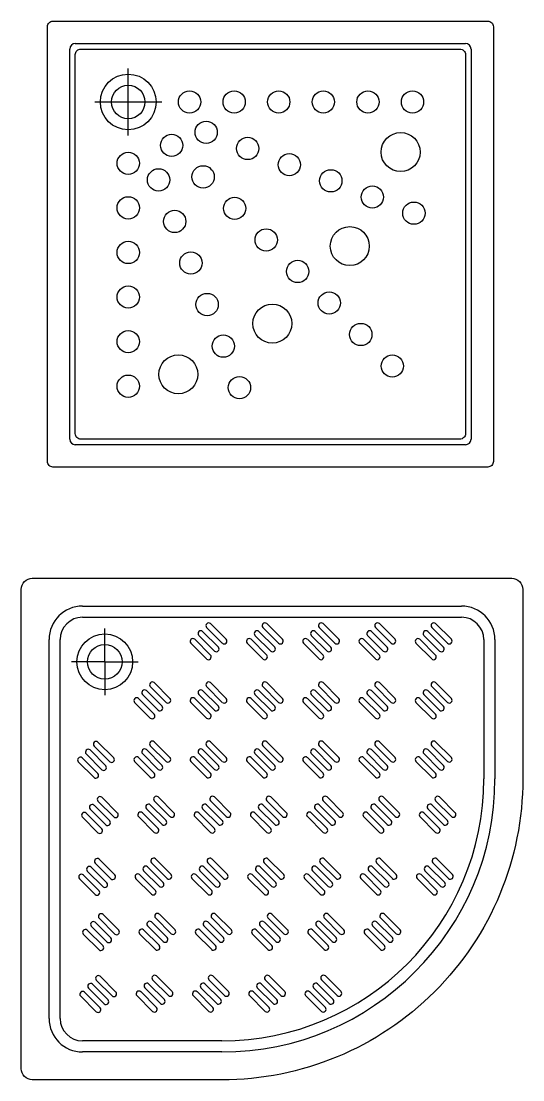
# Model space of a CAD drawing. Header units: millimetres. Extents: x 4.57 to 13.56, y 2.92 to 9.59.
# Drawn here: x 9.286 to 10.186, y 2.928 to 4.828 of the extents above; entities that cross this region are included whole.
import ezdxf

# ---------------------------------------------------------------- set-up
doc = ezdxf.new("R2010")
doc.units = ezdxf.units.MM

msp = doc.modelspace()

# ---------------------------------------------------------------- linework, layer by layer
at = {"color": 18, "true_color": 0x000000}
for p, q in [((9.3833, 4.7877), (10.0833, 4.7877)), ((9.3733, 4.0777), (9.3733, 4.7777)), ((10.0933, 4.7777), (10.0933, 4.0777)), ((9.4783, 4.6227), (9.4783, 4.7427)), ((9.4183, 4.6827), (9.5383, 4.6827)), ((10.0833, 4.0677), (9.3833, 4.0677)), ((9.3962, 3.7782), (10.0762, 3.7782)), ((9.3962, 3.7582), (10.0762, 3.7582)), ((9.6542, 3.7186), (9.6259, 3.7469)), ((9.7552, 3.7186), (9.7269, 3.7469)), ((9.8561, 3.7186), (9.8279, 3.7469)), ((9.9571, 3.7186), (9.9288, 3.7469)), ((10.0581, 3.7186), (10.0298, 3.7469)), ((9.4362, 3.6782), (9.4362, 3.7382)), ((9.6047, 3.7257), (9.633, 3.6974)), ((9.6401, 3.7045), (9.6118, 3.7328)), ((9.6188, 3.7399), (9.6471, 3.7116)), ((9.7057, 3.7257), (9.734, 3.6974)), ((9.741, 3.7045), (9.7127, 3.7328)), ((9.7198, 3.7399), (9.7481, 3.7116)), ((9.8066, 3.7257), (9.8349, 3.6974)), ((9.842, 3.7045), (9.8137, 3.7328)), ((9.8208, 3.7399), (9.8491, 3.7116)), ((9.9076, 3.7257), (9.9359, 3.6974)), ((9.943, 3.7045), (9.9147, 3.7328)), ((9.9218, 3.7399), (9.95, 3.7116)), ((10.0086, 3.7257), (10.0369, 3.6974)), ((10.0439, 3.7045), (10.0157, 3.7328)), ((10.0227, 3.7399), (10.051, 3.7116)), ((9.3362, 3.0382), (9.3362, 3.7182)), ((9.3562, 3.0382), (9.3562, 3.7182)), ((9.5906, 3.7116), (9.6188, 3.6833)), ((9.6259, 3.6904), (9.5976, 3.7186)), ((9.6915, 3.7116), (9.7198, 3.6833)), ((9.7269, 3.6904), (9.6986, 3.7186)), ((9.7925, 3.7116), (9.8208, 3.6833)), ((9.8279, 3.6904), (9.7996, 3.7186)), ((9.8935, 3.7116), (9.9218, 3.6833)), ((9.9288, 3.6904), (9.9005, 3.7186)), ((9.9944, 3.7116), (10.0227, 3.6833)), ((10.0298, 3.6904), (10.0015, 3.7186)), ((10.1162, 3.7182), (10.1162, 3.4682)), ((10.1362, 3.7182), (10.1362, 3.4682)), ((9.4362, 3.6782), (9.3762, 3.6782)), ((9.4362, 3.6782), (9.4962, 3.6782)), ((9.4362, 3.6782), (9.4362, 3.6182)), ((9.5179, 3.6338), (9.5462, 3.6055)), ((9.5532, 3.6126), (9.5249, 3.6409)), ((9.6188, 3.6338), (9.6471, 3.6055)), ((9.6542, 3.6126), (9.6259, 3.6409)), ((9.7198, 3.6338), (9.7481, 3.6055)), ((9.7552, 3.6126), (9.7269, 3.6409)), ((9.8208, 3.6338), (9.8491, 3.6055)), ((9.8561, 3.6126), (9.8279, 3.6409)), ((9.9218, 3.6338), (9.95, 3.6055)), ((9.9571, 3.6126), (9.9288, 3.6409)), ((10.0227, 3.6338), (10.051, 3.6055)), ((10.0581, 3.6126), (10.0298, 3.6409)), ((9.5249, 3.5843), (9.4967, 3.6126)), ((9.5037, 3.6196), (9.532, 3.5914)), ((9.5391, 3.5984), (9.5108, 3.6267)), ((9.6259, 3.5843), (9.5976, 3.6126)), ((9.6047, 3.6196), (9.633, 3.5914)), ((9.6401, 3.5984), (9.6118, 3.6267)), ((9.7269, 3.5843), (9.6986, 3.6126)), ((9.7057, 3.6196), (9.734, 3.5914)), ((9.741, 3.5984), (9.7127, 3.6267)), ((9.8279, 3.5843), (9.7996, 3.6126)), ((9.8066, 3.6196), (9.8349, 3.5914)), ((9.842, 3.5984), (9.8137, 3.6267)), ((9.9288, 3.5843), (9.9005, 3.6126)), ((9.9076, 3.6196), (9.9359, 3.5914)), ((9.943, 3.5984), (9.9147, 3.6267)), ((10.0298, 3.5843), (10.0015, 3.6126)), ((10.0086, 3.6196), (10.0369, 3.5914)), ((10.0439, 3.5984), (10.0157, 3.6267)), ((9.4896, 3.6055), (9.5179, 3.5772)), ((9.5906, 3.6055), (9.6188, 3.5772)), ((9.6915, 3.6055), (9.7198, 3.5772)), ((9.7925, 3.6055), (9.8208, 3.5772)), ((9.8935, 3.6055), (9.9218, 3.5772)), ((9.9944, 3.6055), (10.0227, 3.5772)), ((9.4522, 3.5059), (9.4239, 3.5342)), ((9.5532, 3.5065), (9.5249, 3.5348)), ((9.6542, 3.5065), (9.6259, 3.5348)), ((9.7552, 3.5065), (9.7269, 3.5348)), ((9.8561, 3.5065), (9.8279, 3.5348)), ((9.9571, 3.5065), (9.9288, 3.5348)), ((10.0581, 3.5065), (10.0298, 3.5348)), ((9.4381, 3.4918), (9.4098, 3.5201)), ((9.4169, 3.5271), (9.4451, 3.4988)), ((9.5391, 3.4924), (9.5108, 3.5207)), ((9.5179, 3.5277), (9.5462, 3.4994)), ((9.6401, 3.4924), (9.6118, 3.5207)), ((9.6188, 3.5277), (9.6471, 3.4994)), ((9.741, 3.4924), (9.7127, 3.5207)), ((9.7198, 3.5277), (9.7481, 3.4994)), ((9.842, 3.4924), (9.8137, 3.5207)), ((9.8208, 3.5277), (9.8491, 3.4994)), ((9.943, 3.4924), (9.9147, 3.5207)), ((9.9218, 3.5277), (9.95, 3.4994)), ((10.0439, 3.4924), (10.0157, 3.5207)), ((10.0227, 3.5277), (10.051, 3.4994)), ((9.3886, 3.4988), (9.4169, 3.4706)), ((9.4239, 3.4776), (9.3957, 3.5059)), ((9.4027, 3.513), (9.431, 3.4847)), ((9.4896, 3.4994), (9.5179, 3.4712)), ((9.5249, 3.4782), (9.4967, 3.5065)), ((9.5037, 3.5136), (9.532, 3.4853)), ((9.5906, 3.4994), (9.6188, 3.4712)), ((9.6259, 3.4782), (9.5976, 3.5065)), ((9.6047, 3.5136), (9.633, 3.4853)), ((9.6915, 3.4994), (9.7198, 3.4712)), ((9.7269, 3.4782), (9.6986, 3.5065)), ((9.7057, 3.5136), (9.734, 3.4853)), ((9.7925, 3.4994), (9.8208, 3.4712)), ((9.8279, 3.4782), (9.7996, 3.5065)), ((9.8066, 3.5136), (9.8349, 3.4853)), ((9.8935, 3.4994), (9.9218, 3.4712)), ((9.9288, 3.4782), (9.9005, 3.5065)), ((9.9076, 3.5136), (9.9359, 3.4853)), ((9.9944, 3.4994), (10.0227, 3.4712)), ((10.0298, 3.4782), (10.0015, 3.5065)), ((10.0086, 3.5136), (10.0369, 3.4853)), ((9.4451, 3.3928), (9.4169, 3.4211)), ((9.4239, 3.4281), (9.4522, 3.3998)), ((9.4593, 3.4069), (9.431, 3.4352)), ((9.5462, 3.3934), (9.5179, 3.4217)), ((9.5249, 3.4287), (9.5532, 3.4004)), ((9.5603, 3.4075), (9.532, 3.4358)), ((9.6471, 3.3934), (9.6188, 3.4217)), ((9.6259, 3.4287), (9.6542, 3.4004)), ((9.6613, 3.4075), (9.633, 3.4358)), ((9.7481, 3.3934), (9.7198, 3.4217)), ((9.7269, 3.4287), (9.7552, 3.4004)), ((9.7622, 3.4075), (9.734, 3.4358)), ((9.8491, 3.3934), (9.8208, 3.4217)), ((9.8279, 3.4287), (9.8561, 3.4004)), ((9.8632, 3.4075), (9.8349, 3.4358)), ((9.95, 3.3934), (9.9218, 3.4217)), ((9.9288, 3.4287), (9.9571, 3.4004)), ((9.9642, 3.4075), (9.9359, 3.4358)), ((10.051, 3.3934), (10.0227, 3.4217)), ((10.0298, 3.4287), (10.0581, 3.4004)), ((10.0651, 3.4075), (10.0369, 3.4358)), ((9.431, 3.3786), (9.4027, 3.4069)), ((9.4098, 3.414), (9.4381, 3.3857)), ((9.4967, 3.4004), (9.5249, 3.3722)), ((9.532, 3.3792), (9.5037, 3.4075)), ((9.5108, 3.4146), (9.5391, 3.3863)), ((9.5976, 3.4004), (9.6259, 3.3722)), ((9.633, 3.3792), (9.6047, 3.4075)), ((9.6118, 3.4146), (9.6401, 3.3863)), ((9.6986, 3.4004), (9.7269, 3.3722)), ((9.734, 3.3792), (9.7057, 3.4075)), ((9.7127, 3.4146), (9.741, 3.3863)), ((9.7996, 3.4004), (9.8279, 3.3722)), ((9.8349, 3.3792), (9.8066, 3.4075)), ((9.8137, 3.4146), (9.842, 3.3863)), ((9.9005, 3.4004), (9.9288, 3.3722)), ((9.9359, 3.3792), (9.9076, 3.4075)), ((9.9147, 3.4146), (9.943, 3.3863)), ((10.0015, 3.4004), (10.0298, 3.3722)), ((10.0369, 3.3792), (10.0086, 3.4075)), ((10.0157, 3.4146), (10.0439, 3.3863)), ((9.3957, 3.3998), (9.4239, 3.3716)), ((9.4543, 3.2958), (9.426, 3.3241)), ((9.5553, 3.2964), (9.527, 3.3247)), ((9.6562, 3.2964), (9.628, 3.3247)), ((9.7572, 3.2964), (9.7289, 3.3247)), ((9.8582, 3.2964), (9.8299, 3.3247)), ((9.9592, 3.2964), (9.9309, 3.3247)), ((10.0601, 3.2964), (10.0318, 3.3247)), ((9.4401, 3.2817), (9.4118, 3.31)), ((9.4189, 3.317), (9.4472, 3.2888)), ((9.5411, 3.2823), (9.5129, 3.3106)), ((9.5199, 3.3176), (9.5482, 3.2894)), ((9.6421, 3.2823), (9.6138, 3.3106)), ((9.6209, 3.3176), (9.6492, 3.2894)), ((9.7431, 3.2823), (9.7148, 3.3106)), ((9.7219, 3.3176), (9.7501, 3.2894)), ((9.844, 3.2823), (9.8158, 3.3106)), ((9.8228, 3.3176), (9.8511, 3.2894)), ((9.945, 3.2823), (9.9167, 3.3106)), ((9.9238, 3.3176), (9.9521, 3.2894)), ((10.046, 3.2823), (10.0177, 3.3106)), ((10.0248, 3.3176), (10.0531, 3.2894)), ((9.3906, 3.2888), (9.4189, 3.2605)), ((9.426, 3.2676), (9.3977, 3.2958)), ((9.4048, 3.3029), (9.4331, 3.2746)), ((9.4916, 3.2894), (9.5199, 3.2611)), ((9.527, 3.2681), (9.4987, 3.2964)), ((9.5058, 3.3035), (9.5341, 3.2752)), ((9.5926, 3.2894), (9.6209, 3.2611)), ((9.628, 3.2681), (9.5997, 3.2964)), ((9.6068, 3.3035), (9.635, 3.2752)), ((9.6936, 3.2894), (9.7219, 3.2611)), ((9.7289, 3.2681), (9.7007, 3.2964)), ((9.7077, 3.3035), (9.736, 3.2752)), ((9.7946, 3.2894), (9.8228, 3.2611)), ((9.8299, 3.2681), (9.8016, 3.2964)), ((9.8087, 3.3035), (9.837, 3.2752)), ((9.8955, 3.2894), (9.9238, 3.2611)), ((9.9309, 3.2681), (9.9026, 3.2964)), ((9.9097, 3.3035), (9.9379, 3.2752)), ((9.9965, 3.2894), (10.0248, 3.2611)), ((10.0318, 3.2681), (10.0036, 3.2964)), ((10.0106, 3.3035), (10.0389, 3.2752)), ((9.4472, 3.1827), (9.4189, 3.211)), ((9.426, 3.2181), (9.4543, 3.1898)), ((9.4613, 3.1968), (9.4331, 3.2251)), ((9.5482, 3.1833), (9.5199, 3.2116)), ((9.527, 3.2187), (9.5553, 3.1904)), ((9.5624, 3.1974), (9.5341, 3.2257)), ((9.6492, 3.1833), (9.6209, 3.2116)), ((9.628, 3.2187), (9.6562, 3.1904)), ((9.6633, 3.1974), (9.635, 3.2257)), ((9.7501, 3.1833), (9.7219, 3.2116)), ((9.7289, 3.2187), (9.7572, 3.1904)), ((9.7643, 3.1974), (9.736, 3.2257)), ((9.8511, 3.1833), (9.8228, 3.2116)), ((9.8299, 3.2187), (9.8582, 3.1904)), ((9.8653, 3.1974), (9.837, 3.2257)), ((9.9521, 3.1833), (9.9238, 3.2116)), ((9.9309, 3.2187), (9.9592, 3.1904)), ((9.9662, 3.1974), (9.9379, 3.2257)), ((9.4331, 3.1686), (9.4048, 3.1968)), ((9.4118, 3.2039), (9.4401, 3.1756)), ((9.5341, 3.1692), (9.5058, 3.1974)), ((9.5129, 3.2045), (9.5411, 3.1762)), ((9.635, 3.1692), (9.6068, 3.1974)), ((9.6138, 3.2045), (9.6421, 3.1762)), ((9.736, 3.1692), (9.7077, 3.1974)), ((9.7148, 3.2045), (9.7431, 3.1762)), ((9.837, 3.1692), (9.8087, 3.1974)), ((9.8158, 3.2045), (9.844, 3.1762)), ((9.9379, 3.1692), (9.9097, 3.1974)), ((9.9167, 3.2045), (9.945, 3.1762)), ((9.3977, 3.1898), (9.426, 3.1615)), ((9.4987, 3.1904), (9.527, 3.1621)), ((9.5997, 3.1904), (9.628, 3.1621)), ((9.7007, 3.1904), (9.7289, 3.1621)), ((9.8016, 3.1904), (9.8299, 3.1621)), ((9.9026, 3.1904), (9.9309, 3.1621)), ((9.4422, 3.0716), (9.4139, 3.0999)), ((9.421, 3.107), (9.4493, 3.0787)), ((9.4563, 3.0858), (9.428, 3.114)), ((9.5432, 3.0722), (9.5149, 3.1005)), ((9.522, 3.1076), (9.5503, 3.0793)), ((9.5573, 3.0864), (9.529, 3.1146)), ((9.6442, 3.0722), (9.6159, 3.1005)), ((9.6229, 3.1076), (9.6512, 3.0793)), ((9.6583, 3.0864), (9.63, 3.1146)), ((9.7451, 3.0722), (9.7168, 3.1005)), ((9.7239, 3.1076), (9.7522, 3.0793)), ((9.7593, 3.0864), (9.731, 3.1146)), ((9.8461, 3.0722), (9.8178, 3.1005)), ((9.8249, 3.1076), (9.8532, 3.0793)), ((9.8602, 3.0864), (9.832, 3.1146)), ((9.3927, 3.0787), (9.421, 3.0504)), ((9.428, 3.0575), (9.3998, 3.0858)), ((9.4068, 3.0928), (9.4351, 3.0645)), ((9.4937, 3.0793), (9.522, 3.051)), ((9.529, 3.0581), (9.5008, 3.0864)), ((9.5078, 3.0934), (9.5361, 3.0651)), ((9.5947, 3.0793), (9.6229, 3.051)), ((9.63, 3.0581), (9.6017, 3.0864)), ((9.6088, 3.0934), (9.6371, 3.0651)), ((9.6956, 3.0793), (9.7239, 3.051)), ((9.731, 3.0581), (9.7027, 3.0864)), ((9.7098, 3.0934), (9.7381, 3.0651)), ((9.7966, 3.0793), (9.8249, 3.051)), ((9.832, 3.0581), (9.8037, 3.0864)), ((9.8107, 3.0934), (9.839, 3.0651)), ((9.6462, 2.9982), (9.3962, 2.9982)), ((9.6462, 2.9782), (9.3962, 2.9782))]:
    msp.add_line(p, q, dxfattribs=at)
for points in [[(9.3333, 4.8177, -0.414214), (9.3433, 4.8277), (10.1233, 4.8277, -0.414214), (10.1333, 4.8177), (10.1333, 4.0377, -0.414214), (10.1233, 4.0277), (9.3433, 4.0277, -0.414214), (9.3333, 4.0377)], [(9.3833, 4.0877), (9.3833, 4.7677, -0.414214), (9.3933, 4.7777), (10.0733, 4.7777, -0.414214), (10.0833, 4.7677), (10.0833, 4.0877, -0.414214), (10.0733, 4.0777), (9.3933, 4.0777, -0.414214)], [(9.2862, 3.8082, -0.414214), (9.3062, 3.8282), (10.1662, 3.8282, -0.414214), (10.1862, 3.8082), (10.1862, 3.4682, -0.414214), (9.6462, 2.9282), (9.3062, 2.9282, -0.414214), (9.2862, 2.9482)]]:
    msp.add_lwpolyline(points, format="xyb", close=True, dxfattribs=at)
for centre, radius in [((9.4783, 4.6827), 0.05), ((9.4783, 4.6827), 0.03), ((9.5883, 4.6827), 0.02), ((9.6683, 4.6827), 0.02), ((9.7483, 4.6827), 0.02), ((9.8283, 4.6827), 0.02), ((9.9083, 4.6827), 0.02), ((9.9883, 4.6827), 0.02), ((9.6181, 4.6283), 0.02), ((9.5561, 4.6049), 0.02), ((9.6926, 4.5993), 0.02), ((9.967, 4.5928), 0.035), ((9.4783, 4.5727), 0.02), ((9.7672, 4.5702), 0.02), ((9.5327, 4.5429), 0.02), ((9.6126, 4.5483), 0.02), ((9.8417, 4.5412), 0.02), ((9.9163, 4.5122), 0.02), ((9.4783, 4.4927), 0.02), ((9.6692, 4.4918), 0.02), ((9.9908, 4.4832), 0.02), ((9.5617, 4.4684), 0.02), ((9.7258, 4.4352), 0.02), ((9.8758, 4.4241), 0.035), ((9.4783, 4.4127), 0.02), ((9.5907, 4.3938), 0.02), ((9.7823, 4.3786), 0.02), ((9.4783, 4.3327), 0.02), ((9.6198, 4.3193), 0.02), ((9.8389, 4.3221), 0.02), ((9.7368, 4.2851), 0.035), ((9.8955, 4.2655), 0.02), ((9.4783, 4.2527), 0.02), ((9.6488, 4.2447), 0.02), ((9.5682, 4.194), 0.035), ((9.952, 4.2089), 0.02), ((9.4783, 4.1727), 0.02), ((9.6778, 4.1702), 0.02), ((9.4362, 3.6782), 0.05), ((9.4362, 3.6782), 0.031)]:
    msp.add_circle(centre, radius, dxfattribs=at)
for centre, radius, start, end in [((9.3833, 4.7777), 0.01, 90, 180), ((10.0833, 4.7777), 0.01, 0, 90), ((9.3833, 4.0777), 0.01, 180, 270), ((10.0833, 4.0777), 0.01, 270, 0), ((9.3962, 3.7182), 0.06, 90, 180), ((10.0762, 3.7182), 0.06, 0, 90), ((9.3962, 3.7182), 0.04, 90, 180), ((9.6227, 3.7431), 0.00502, 49.8368, 220.1632), ((9.7236, 3.7431), 0.00502, 49.8368, 220.1632), ((9.8246, 3.7431), 0.00502, 49.8368, 220.1632), ((9.9256, 3.7431), 0.00502, 49.8368, 220.1632), ((10.0266, 3.7431), 0.00502, 49.8368, 220.1632), ((10.0762, 3.7182), 0.04, 0, 90), ((9.6085, 3.729), 0.00502, 49.8368, 220.1632), ((9.7095, 3.729), 0.00502, 49.8368, 220.1632), ((9.8105, 3.729), 0.00502, 49.8368, 220.1632), ((9.9114, 3.729), 0.00502, 49.8368, 220.1632), ((10.0124, 3.729), 0.00502, 49.8368, 220.1632), ((9.5944, 3.7148), 0.00502, 49.8368, 220.1632), ((9.6362, 3.7013), 0.00502, 229.8368, 40.1632), ((9.6504, 3.7154), 0.00502, 229.8368, 40.1632), ((9.6954, 3.7148), 0.00502, 49.8368, 220.1632), ((9.7372, 3.7013), 0.00502, 229.8368, 40.1632), ((9.7513, 3.7154), 0.00502, 229.8368, 40.1632), ((9.7963, 3.7148), 0.00502, 49.8368, 220.1632), ((9.8382, 3.7013), 0.00502, 229.8368, 40.1632), ((9.8523, 3.7154), 0.00502, 229.8368, 40.1632), ((9.8973, 3.7148), 0.00502, 49.8368, 220.1632), ((9.9391, 3.7013), 0.00502, 229.8368, 40.1632), ((9.9533, 3.7154), 0.00502, 229.8368, 40.1632), ((9.9983, 3.7148), 0.00502, 49.8368, 220.1632), ((10.0401, 3.7013), 0.00502, 229.8368, 40.1632), ((10.0542, 3.7154), 0.00502, 229.8368, 40.1632), ((9.6221, 3.6871), 0.00502, 229.8368, 40.1632), ((9.723, 3.6871), 0.00502, 229.8368, 40.1632), ((9.824, 3.6871), 0.00502, 229.8368, 40.1632), ((9.925, 3.6871), 0.00502, 229.8368, 40.1632), ((10.026, 3.6871), 0.00502, 229.8368, 40.1632), ((9.5217, 3.637), 0.00502, 49.8368, 220.1632), ((9.6227, 3.637), 0.00502, 49.8368, 220.1632), ((9.7236, 3.637), 0.00502, 49.8368, 220.1632), ((9.8246, 3.637), 0.00502, 49.8368, 220.1632), ((9.9256, 3.637), 0.00502, 49.8368, 220.1632), ((10.0266, 3.637), 0.00502, 49.8368, 220.1632), ((9.4934, 3.6087), 0.00502, 49.8368, 220.1632), ((9.5076, 3.6229), 0.00502, 49.8368, 220.1632), ((9.5494, 3.6093), 0.00502, 229.8368, 40.1632), ((9.5944, 3.6087), 0.00502, 49.8368, 220.1632), ((9.6085, 3.6229), 0.00502, 49.8368, 220.1632), ((9.6504, 3.6093), 0.00502, 229.8368, 40.1632), ((9.6954, 3.6087), 0.00502, 49.8368, 220.1632), ((9.7095, 3.6229), 0.00502, 49.8368, 220.1632), ((9.7513, 3.6093), 0.00502, 229.8368, 40.1632), ((9.7963, 3.6087), 0.00502, 49.8368, 220.1632), ((9.8105, 3.6229), 0.00502, 49.8368, 220.1632), ((9.8523, 3.6093), 0.00502, 229.8368, 40.1632), ((9.8973, 3.6087), 0.00502, 49.8368, 220.1632), ((9.9114, 3.6229), 0.00502, 49.8368, 220.1632), ((9.9533, 3.6093), 0.00502, 229.8368, 40.1632), ((9.9983, 3.6087), 0.00502, 49.8368, 220.1632), ((10.0124, 3.6229), 0.00502, 49.8368, 220.1632), ((10.0542, 3.6093), 0.00502, 229.8368, 40.1632), ((9.5352, 3.5952), 0.00502, 229.8368, 40.1632), ((9.6362, 3.5952), 0.00502, 229.8368, 40.1632), ((9.7372, 3.5952), 0.00502, 229.8368, 40.1632), ((9.8382, 3.5952), 0.00502, 229.8368, 40.1632), ((9.9391, 3.5952), 0.00502, 229.8368, 40.1632), ((10.0401, 3.5952), 0.00502, 229.8368, 40.1632), ((9.5211, 3.5811), 0.00502, 229.8368, 40.1632), ((9.6221, 3.5811), 0.00502, 229.8368, 40.1632), ((9.723, 3.5811), 0.00502, 229.8368, 40.1632), ((9.824, 3.5811), 0.00502, 229.8368, 40.1632), ((9.925, 3.5811), 0.00502, 229.8368, 40.1632), ((10.026, 3.5811), 0.00502, 229.8368, 40.1632), ((9.4207, 3.5304), 0.00502, 49.8368, 220.1632), ((9.5217, 3.531), 0.00502, 49.8368, 220.1632), ((9.6227, 3.531), 0.00502, 49.8368, 220.1632), ((9.7236, 3.531), 0.00502, 49.8368, 220.1632), ((9.8246, 3.531), 0.00502, 49.8368, 220.1632), ((9.9256, 3.531), 0.00502, 49.8368, 220.1632), ((10.0266, 3.531), 0.00502, 49.8368, 220.1632), ((9.4066, 3.5162), 0.00502, 49.8368, 220.1632), ((9.5076, 3.5168), 0.00502, 49.8368, 220.1632), ((9.6085, 3.5168), 0.00502, 49.8368, 220.1632), ((9.7095, 3.5168), 0.00502, 49.8368, 220.1632), ((9.8105, 3.5168), 0.00502, 49.8368, 220.1632), ((9.9114, 3.5168), 0.00502, 49.8368, 220.1632), ((10.0124, 3.5168), 0.00502, 49.8368, 220.1632), ((9.3924, 3.5021), 0.00502, 49.8368, 220.1632), ((9.4484, 3.5027), 0.00502, 229.8368, 40.1632), ((9.4934, 3.5027), 0.00502, 49.8368, 220.1632), ((9.5494, 3.5033), 0.00502, 229.8368, 40.1632), ((9.5944, 3.5027), 0.00502, 49.8368, 220.1632), ((9.6504, 3.5033), 0.00502, 229.8368, 40.1632), ((9.6954, 3.5027), 0.00502, 49.8368, 220.1632), ((9.7513, 3.5033), 0.00502, 229.8368, 40.1632), ((9.7963, 3.5027), 0.00502, 49.8368, 220.1632), ((9.8523, 3.5033), 0.00502, 229.8368, 40.1632), ((9.8973, 3.5027), 0.00502, 49.8368, 220.1632), ((9.9533, 3.5033), 0.00502, 229.8368, 40.1632), ((9.9983, 3.5027), 0.00502, 49.8368, 220.1632), ((10.0542, 3.5033), 0.00502, 229.8368, 40.1632), ((9.4201, 3.4744), 0.00502, 229.8368, 40.1632), ((9.4342, 3.4885), 0.00502, 229.8368, 40.1632), ((9.5211, 3.475), 0.00502, 229.8368, 40.1632), ((9.5352, 3.4891), 0.00502, 229.8368, 40.1632), ((9.6221, 3.475), 0.00502, 229.8368, 40.1632), ((9.6362, 3.4891), 0.00502, 229.8368, 40.1632), ((9.723, 3.475), 0.00502, 229.8368, 40.1632), ((9.7372, 3.4891), 0.00502, 229.8368, 40.1632), ((9.824, 3.475), 0.00502, 229.8368, 40.1632), ((9.8382, 3.4891), 0.00502, 229.8368, 40.1632), ((9.925, 3.475), 0.00502, 229.8368, 40.1632), ((9.9391, 3.4891), 0.00502, 229.8368, 40.1632), ((10.026, 3.475), 0.00502, 229.8368, 40.1632), ((10.0401, 3.4891), 0.00502, 229.8368, 40.1632), ((9.6462, 3.4682), 0.47, 270, 0), ((9.6462, 3.4682), 0.49, 270, 0), ((9.4136, 3.4172), 0.00502, 49.8368, 220.1632), ((9.4278, 3.4314), 0.00502, 49.8368, 220.1632), ((9.5146, 3.4178), 0.00502, 49.8368, 220.1632), ((9.5288, 3.432), 0.00502, 49.8368, 220.1632), ((9.6156, 3.4178), 0.00502, 49.8368, 220.1632), ((9.6297, 3.432), 0.00502, 49.8368, 220.1632), ((9.7166, 3.4178), 0.00502, 49.8368, 220.1632), ((9.7307, 3.432), 0.00502, 49.8368, 220.1632), ((9.8175, 3.4178), 0.00502, 49.8368, 220.1632), ((9.8317, 3.432), 0.00502, 49.8368, 220.1632), ((9.9185, 3.4178), 0.00502, 49.8368, 220.1632), ((9.9327, 3.432), 0.00502, 49.8368, 220.1632), ((10.0195, 3.4178), 0.00502, 49.8368, 220.1632), ((10.0336, 3.432), 0.00502, 49.8368, 220.1632), ((9.3995, 3.4031), 0.00502, 49.8368, 220.1632), ((9.4555, 3.4037), 0.00502, 229.8368, 40.1632), ((9.5005, 3.4037), 0.00502, 49.8368, 220.1632), ((9.5565, 3.4043), 0.00502, 229.8368, 40.1632), ((9.6015, 3.4037), 0.00502, 49.8368, 220.1632), ((9.6574, 3.4043), 0.00502, 229.8368, 40.1632), ((9.7024, 3.4037), 0.00502, 49.8368, 220.1632), ((9.7584, 3.4043), 0.00502, 229.8368, 40.1632), ((9.8034, 3.4037), 0.00502, 49.8368, 220.1632), ((9.8594, 3.4043), 0.00502, 229.8368, 40.1632), ((9.9044, 3.4037), 0.00502, 49.8368, 220.1632), ((9.9603, 3.4043), 0.00502, 229.8368, 40.1632), ((10.0053, 3.4037), 0.00502, 49.8368, 220.1632), ((10.0613, 3.4043), 0.00502, 229.8368, 40.1632), ((9.4413, 3.3895), 0.00502, 229.8368, 40.1632), ((9.5423, 3.3901), 0.00502, 229.8368, 40.1632), ((9.6433, 3.3901), 0.00502, 229.8368, 40.1632), ((9.7443, 3.3901), 0.00502, 229.8368, 40.1632), ((9.8452, 3.3901), 0.00502, 229.8368, 40.1632), ((9.9462, 3.3901), 0.00502, 229.8368, 40.1632), ((10.0472, 3.3901), 0.00502, 229.8368, 40.1632), ((9.4272, 3.3754), 0.00502, 229.8368, 40.1632), ((9.5282, 3.376), 0.00502, 229.8368, 40.1632), ((9.6291, 3.376), 0.00502, 229.8368, 40.1632), ((9.7301, 3.376), 0.00502, 229.8368, 40.1632), ((9.8311, 3.376), 0.00502, 229.8368, 40.1632), ((9.9321, 3.376), 0.00502, 229.8368, 40.1632), ((10.033, 3.376), 0.00502, 229.8368, 40.1632), ((9.4228, 3.3203), 0.00502, 49.8368, 220.1632), ((9.5238, 3.3209), 0.00502, 49.8368, 220.1632), ((9.6247, 3.3209), 0.00502, 49.8368, 220.1632), ((9.7257, 3.3209), 0.00502, 49.8368, 220.1632), ((9.8267, 3.3209), 0.00502, 49.8368, 220.1632), ((9.9276, 3.3209), 0.00502, 49.8368, 220.1632), ((10.0286, 3.3209), 0.00502, 49.8368, 220.1632), ((9.4086, 3.3061), 0.00502, 49.8368, 220.1632), ((9.5096, 3.3067), 0.00502, 49.8368, 220.1632), ((9.6106, 3.3067), 0.00502, 49.8368, 220.1632), ((9.7116, 3.3067), 0.00502, 49.8368, 220.1632), ((9.8125, 3.3067), 0.00502, 49.8368, 220.1632), ((9.9135, 3.3067), 0.00502, 49.8368, 220.1632), ((10.0145, 3.3067), 0.00502, 49.8368, 220.1632), ((9.3945, 3.292), 0.00502, 49.8368, 220.1632), ((9.4504, 3.2926), 0.00502, 229.8368, 40.1632), ((9.4955, 3.2926), 0.00502, 49.8368, 220.1632), ((9.5514, 3.2932), 0.00502, 229.8368, 40.1632), ((9.5964, 3.2926), 0.00502, 49.8368, 220.1632), ((9.6524, 3.2932), 0.00502, 229.8368, 40.1632), ((9.6974, 3.2926), 0.00502, 49.8368, 220.1632), ((9.7534, 3.2932), 0.00502, 229.8368, 40.1632), ((9.7984, 3.2926), 0.00502, 49.8368, 220.1632), ((9.8544, 3.2932), 0.00502, 229.8368, 40.1632), ((9.8994, 3.2926), 0.00502, 49.8368, 220.1632), ((9.9553, 3.2932), 0.00502, 229.8368, 40.1632), ((10.0003, 3.2926), 0.00502, 49.8368, 220.1632), ((10.0563, 3.2932), 0.00502, 229.8368, 40.1632), ((9.4222, 3.2643), 0.00502, 229.8368, 40.1632), ((9.4363, 3.2785), 0.00502, 229.8368, 40.1632), ((9.5232, 3.2649), 0.00502, 229.8368, 40.1632), ((9.5373, 3.2791), 0.00502, 229.8368, 40.1632), ((9.6241, 3.2649), 0.00502, 229.8368, 40.1632), ((9.6383, 3.2791), 0.00502, 229.8368, 40.1632), ((9.7251, 3.2649), 0.00502, 229.8368, 40.1632), ((9.7392, 3.2791), 0.00502, 229.8368, 40.1632), ((9.8261, 3.2649), 0.00502, 229.8368, 40.1632), ((9.8402, 3.2791), 0.00502, 229.8368, 40.1632), ((9.927, 3.2649), 0.00502, 229.8368, 40.1632), ((9.9412, 3.2791), 0.00502, 229.8368, 40.1632), ((10.028, 3.2649), 0.00502, 229.8368, 40.1632), ((10.0422, 3.2791), 0.00502, 229.8368, 40.1632), ((9.4157, 3.2071), 0.00502, 49.8368, 220.1632), ((9.4298, 3.2213), 0.00502, 49.8368, 220.1632), ((9.5167, 3.2077), 0.00502, 49.8368, 220.1632), ((9.5308, 3.2219), 0.00502, 49.8368, 220.1632), ((9.6177, 3.2077), 0.00502, 49.8368, 220.1632), ((9.6318, 3.2219), 0.00502, 49.8368, 220.1632), ((9.7186, 3.2077), 0.00502, 49.8368, 220.1632), ((9.7328, 3.2219), 0.00502, 49.8368, 220.1632), ((9.8196, 3.2077), 0.00502, 49.8368, 220.1632), ((9.8337, 3.2219), 0.00502, 49.8368, 220.1632), ((9.9206, 3.2077), 0.00502, 49.8368, 220.1632), ((9.9347, 3.2219), 0.00502, 49.8368, 220.1632), ((9.4015, 3.193), 0.00502, 49.8368, 220.1632), ((9.4575, 3.1936), 0.00502, 229.8368, 40.1632), ((9.5025, 3.1936), 0.00502, 49.8368, 220.1632), ((9.5585, 3.1942), 0.00502, 229.8368, 40.1632), ((9.6035, 3.1936), 0.00502, 49.8368, 220.1632), ((9.6595, 3.1942), 0.00502, 229.8368, 40.1632), ((9.7045, 3.1936), 0.00502, 49.8368, 220.1632), ((9.7605, 3.1942), 0.00502, 229.8368, 40.1632), ((9.8055, 3.1936), 0.00502, 49.8368, 220.1632), ((9.8614, 3.1942), 0.00502, 229.8368, 40.1632), ((9.9064, 3.1936), 0.00502, 49.8368, 220.1632), ((9.9624, 3.1942), 0.00502, 229.8368, 40.1632), ((9.4434, 3.1795), 0.00502, 229.8368, 40.1632), ((9.5444, 3.1801), 0.00502, 229.8368, 40.1632), ((9.6453, 3.1801), 0.00502, 229.8368, 40.1632), ((9.7463, 3.1801), 0.00502, 229.8368, 40.1632), ((9.8473, 3.1801), 0.00502, 229.8368, 40.1632), ((9.9483, 3.1801), 0.00502, 229.8368, 40.1632), ((9.4292, 3.1653), 0.00502, 229.8368, 40.1632), ((9.5302, 3.1659), 0.00502, 229.8368, 40.1632), ((9.6312, 3.1659), 0.00502, 229.8368, 40.1632), ((9.7322, 3.1659), 0.00502, 229.8368, 40.1632), ((9.8331, 3.1659), 0.00502, 229.8368, 40.1632), ((9.9341, 3.1659), 0.00502, 229.8368, 40.1632), ((9.4248, 3.1102), 0.00502, 49.8368, 220.1632), ((9.5258, 3.1108), 0.00502, 49.8368, 220.1632), ((9.6268, 3.1108), 0.00502, 49.8368, 220.1632), ((9.7278, 3.1108), 0.00502, 49.8368, 220.1632), ((9.8287, 3.1108), 0.00502, 49.8368, 220.1632), ((9.4107, 3.0961), 0.00502, 49.8368, 220.1632), ((9.5117, 3.0967), 0.00502, 49.8368, 220.1632), ((9.6126, 3.0967), 0.00502, 49.8368, 220.1632), ((9.7136, 3.0967), 0.00502, 49.8368, 220.1632), ((9.8146, 3.0967), 0.00502, 49.8368, 220.1632), ((9.3965, 3.0819), 0.00502, 49.8368, 220.1632), ((9.4525, 3.0825), 0.00502, 229.8368, 40.1632), ((9.4975, 3.0825), 0.00502, 49.8368, 220.1632), ((9.5535, 3.0831), 0.00502, 229.8368, 40.1632), ((9.5985, 3.0825), 0.00502, 49.8368, 220.1632), ((9.6545, 3.0831), 0.00502, 229.8368, 40.1632), ((9.6995, 3.0825), 0.00502, 49.8368, 220.1632), ((9.7554, 3.0831), 0.00502, 229.8368, 40.1632), ((9.8004, 3.0825), 0.00502, 49.8368, 220.1632), ((9.8564, 3.0831), 0.00502, 229.8368, 40.1632), ((9.4384, 3.0684), 0.00502, 229.8368, 40.1632), ((9.5394, 3.069), 0.00502, 229.8368, 40.1632), ((9.6403, 3.069), 0.00502, 229.8368, 40.1632), ((9.7413, 3.069), 0.00502, 229.8368, 40.1632), ((9.8423, 3.069), 0.00502, 229.8368, 40.1632), ((9.4242, 3.0542), 0.00502, 229.8368, 40.1632), ((9.5252, 3.0548), 0.00502, 229.8368, 40.1632), ((9.6262, 3.0548), 0.00502, 229.8368, 40.1632), ((9.7272, 3.0548), 0.00502, 229.8368, 40.1632), ((9.8281, 3.0548), 0.00502, 229.8368, 40.1632), ((9.3962, 3.0382), 0.06, 180, 270), ((9.3962, 3.0382), 0.04, 180, 270)]:
    msp.add_arc(centre, radius, start, end, dxfattribs=at)

doc.saveas('drawing.dxf')
